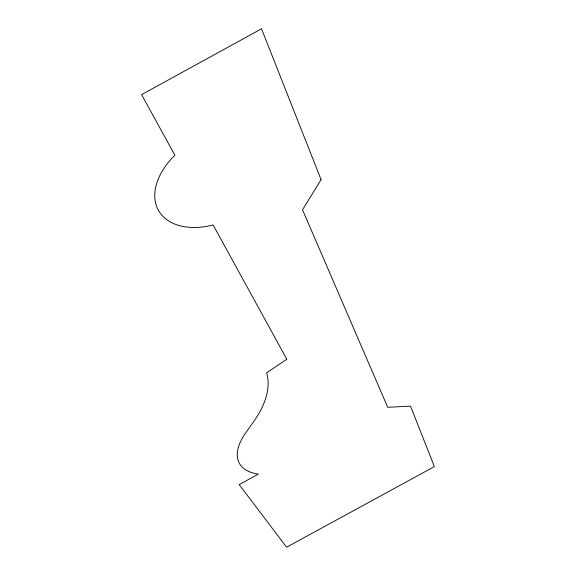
<?xml version="1.0" encoding="UTF-8"?>
<svg xmlns="http://www.w3.org/2000/svg" width="576" height="576" viewBox="0 0 576 576"><rect width="100%" height="100%" fill="white"/><g stroke="black" fill="none" stroke-linecap="round" stroke-linejoin="round"><path stroke-width="0.86" d="M321.077 179.626L302.501 209.772L387.727 407.311L410.508 406.109L434.39 466.596L286.582 547.2L239.177 484.589L258.365 474.113A72.713 34.394 -28.2 0 1 245.599 433.03L254.009 421.092A126.396 65.585 -24.6 0 0 266.659 372.802L286.819 359.258L213.142 224.986A66.571 43.092 -29.8 0 1 158.342 210.182A66.571 43.092 -29.8 0 1 174.881 155.254L141.61 94.615L261.526 28.8L321.077 179.626"/></g></svg>
